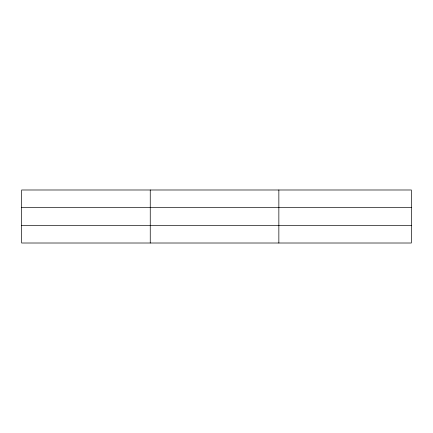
<?xml version="1.0" encoding="UTF-8"?>
<svg xmlns="http://www.w3.org/2000/svg" width="433" height="433" viewBox="0 0 433 433"><rect width="100%" height="100%" fill="white"/><g stroke="black" fill="none" stroke-linecap="round" stroke-linejoin="round"><path stroke-width="0.65" d="M150.251 189.99L150.251 243.01M278.852 189.99L278.852 243.01M411.35 207.488L411.35 189.99L21.65 189.99L21.65 243.01L411.35 243.01L411.35 207.488L21.65 207.488M21.65 225.512L411.35 225.512"/></g></svg>
